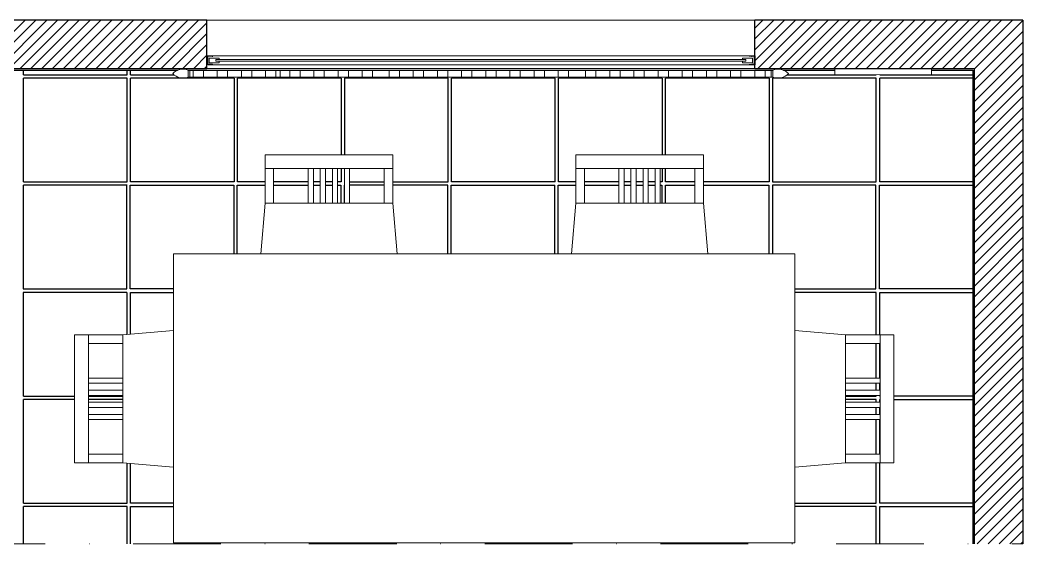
# Model space of a CAD drawing. Header units: millimetres. Extents: x 2019 to 2683, y 1682 to 2618.
# Drawn here: x 2367.9 to 2658.4, y 2456.6 to 2608.2 of the extents above; entities that cross this region are included whole.
import ezdxf

# ---------------------------------------------------------------- set-up
doc = ezdxf.new("R2010")
doc.units = ezdxf.units.MM
doc.linetypes.add('DASHDOTX2', pattern=[50.8, 25.4, -12.7, 0, -12.7])
for name, color, linetype, lineweight in [('A-FURN', 8, 'Continuous', 18), ('A-GLAZ-FULL', 4, 'Continuous', 25), ('Accessori', 161, 'Continuous', 15), ('Arredi', 61, 'Continuous', 18), ('Campiture', 11, 'Continuous', 18), ('Linee tratto punto', 100, 'Continuous', 18), ('Serramenti', 120, 'Continuous', 18)]:
    doc.layers.add(name, color=color, linetype=linetype, lineweight=lineweight)
doc.layers.add('Battiscopa e pavimento', color=34, linetype='Continuous')
doc.layers.add('Muri', color=7, linetype='Continuous')

msp = doc.modelspace()

# ---------------------------------------------------------------- hatches: boundary and pattern name
at = {"layer": 'Serramenti'}
for points in [[(2421.98, 2597.81), (2421.98, 2595.18), (2423.65, 2595.18), (2423.65, 2595.43), (2422.23, 2595.43), (2422.23, 2597.56), (2423.65, 2597.56), (2423.65, 2597.81)], [(2421.98, 2597.81), (2421.98, 2595.18), (2423.65, 2595.18), (2423.65, 2595.43), (2422.23, 2595.43), (2422.23, 2597.56), (2423.65, 2597.56), (2423.65, 2597.81)], [(2421.98, 2597.81), (2421.98, 2595.18), (2423.65, 2595.18), (2423.65, 2595.43), (2422.23, 2595.43), (2422.23, 2597.56), (2423.65, 2597.56), (2423.65, 2597.81)], [(2423.65, 2597.56), (2423.65, 2597.81), (2421.98, 2597.81), (2421.98, 2595.18), (2423.65, 2595.18), (2423.65, 2595.43), (2422.23, 2595.43), (2422.23, 2597.56)], [(2580.71, 2597.81), (2580.71, 2595.18), (2579.04, 2595.18), (2579.04, 2595.43), (2580.46, 2595.43), (2580.46, 2597.56), (2579.04, 2597.56), (2579.04, 2597.81)], [(2580.71, 2597.81), (2580.71, 2595.18), (2579.04, 2595.18), (2579.04, 2595.43), (2580.46, 2595.43), (2580.46, 2597.56), (2579.04, 2597.56), (2579.04, 2597.81)], [(2580.71, 2597.81), (2580.71, 2595.18), (2579.04, 2595.18), (2579.04, 2595.43), (2580.46, 2595.43), (2580.46, 2597.56), (2579.04, 2597.56), (2579.04, 2597.81)], [(2579.05, 2597.56), (2579.05, 2597.81), (2580.71, 2597.81), (2580.71, 2595.18), (2579.05, 2595.18), (2579.05, 2595.43), (2580.46, 2595.43), (2580.46, 2597.56)]]:
    msp.add_hatch(color=256, dxfattribs=at).paths.add_polyline_path(points)

# ---------------------------------------------------------------- linework, layer by layer
at = {"layer": 'A-FURN'}
msp.add_line((2422.23, 2595.43), (2422.23, 2597.56), dxfattribs=at)
at = {"layer": 'A-GLAZ-FULL'}
msp.add_line((2580.71, 2597.81), (2580.71, 2595.18), dxfattribs=at)
at = {"layer": 'Accessori'}
for p, q in [((2603.83, 2592.41), (2603.83, 2594.18)), ((2631.83, 2592.37), (2631.83, 2594.18)), ((2417.09, 2593.68), (2416.59, 2593.68)), ((2416.59, 2593.68), (2416.59, 2591.68)), ((2416.59, 2591.68), (2417.09, 2591.68)), ((2417.97, 2591.68), (2416.59, 2591.68)), ((2417.09, 2591.68), (2417.09, 2593.68)), ((2417.09, 2593.68), (2451.91, 2593.68)), ((2417.97, 2593.68), (2420.97, 2593.68)), ((2417.97, 2591.68), (2417.97, 2593.68)), ((2538.66, 2591.68), (2417.97, 2591.68)), ((2420.97, 2593.68), (2420.97, 2591.68)), ((2424.97, 2593.68), (2427.97, 2593.68)), ((2424.97, 2591.68), (2424.97, 2593.68)), ((2427.97, 2593.68), (2427.97, 2591.68)), ((2431.97, 2593.68), (2434.97, 2593.68)), ((2431.97, 2591.68), (2431.97, 2593.68)), ((2434.97, 2593.68), (2434.97, 2591.68)), ((2438.97, 2593.68), (2441.97, 2593.68)), ((2438.97, 2591.68), (2438.97, 2593.68)), ((2441.97, 2593.68), (2441.97, 2591.68)), ((2443.24, 2593.68), (2443.24, 2591.68)), ((2445.97, 2593.68), (2448.97, 2593.68)), ((2445.97, 2591.68), (2445.97, 2593.68)), ((2446.24, 2593.68), (2451.91, 2593.68)), ((2446.24, 2593.68), (2451.91, 2593.68)), ((2448.97, 2593.68), (2448.97, 2591.68)), ((2451.91, 2593.68), (2552.66, 2593.68)), ((2452.97, 2591.68), (2452.97, 2593.68)), ((2455.97, 2593.68), (2455.97, 2591.68)), ((2459.97, 2591.68), (2459.97, 2593.68)), ((2462.97, 2593.68), (2462.97, 2591.68)), ((2466.97, 2591.68), (2466.97, 2593.68)), ((2469.97, 2593.68), (2469.97, 2591.68)), ((2474.77, 2591.68), (2474.77, 2593.68)), ((2477.77, 2593.68), (2477.77, 2591.68)), ((2481.77, 2591.68), (2481.77, 2593.68)), ((2484.77, 2593.68), (2484.77, 2591.68)), ((2488.77, 2591.68), (2488.77, 2593.68)), ((2491.77, 2593.68), (2491.77, 2591.68)), ((2495.77, 2591.68), (2495.77, 2593.68)), ((2498.77, 2593.68), (2498.77, 2591.68)), ((2502.77, 2591.68), (2502.77, 2593.68)), ((2505.77, 2593.68), (2505.77, 2591.68)), ((2509.77, 2591.68), (2509.77, 2593.68)), ((2512.77, 2593.68), (2512.77, 2591.68)), ((2516.77, 2591.68), (2516.77, 2593.68)), ((2519.77, 2593.68), (2519.77, 2591.68)), ((2520.24, 2593.68), (2523.24, 2593.68)), ((2523.77, 2591.68), (2523.77, 2593.68)), ((2526.77, 2593.68), (2526.77, 2591.68)), ((2527.24, 2593.68), (2530.24, 2593.68)), ((2531.66, 2591.68), (2531.66, 2593.68)), ((2534.24, 2593.68), (2537.24, 2593.68)), ((2534.66, 2593.68), (2534.66, 2591.68)), ((2538.66, 2591.68), (2538.66, 2593.68)), ((2538.66, 2591.68), (2559.66, 2591.68)), ((2541.66, 2593.68), (2541.66, 2591.68)), ((2545.66, 2591.68), (2545.66, 2593.68)), ((2548.66, 2593.68), (2548.66, 2591.68)), ((2552.28, 2591.68), (2552.66, 2591.68)), ((2552.48, 2593.68), (2585.91, 2593.68)), ((2552.66, 2591.68), (2552.66, 2593.68)), ((2555.66, 2593.68), (2555.66, 2591.68)), ((2559.66, 2591.68), (2559.66, 2593.68)), ((2559.66, 2591.68), (2566.66, 2591.68)), ((2562.66, 2593.68), (2562.66, 2591.68)), ((2566.66, 2591.68), (2566.66, 2593.68)), ((2566.66, 2591.68), (2573.66, 2591.68)), ((2569.66, 2593.68), (2569.66, 2591.68)), ((2573.66, 2591.68), (2573.66, 2593.68)), ((2573.66, 2591.68), (2580.66, 2591.68)), ((2576.66, 2593.68), (2576.66, 2591.68)), ((2580.66, 2591.68), (2580.66, 2593.68)), ((2580.66, 2591.68), (2585.91, 2591.68)), ((2583.66, 2593.68), (2583.66, 2591.68)), ((2585.41, 2593.68), (2585.41, 2591.68)), ((2585.91, 2593.68), (2585.91, 2591.68)), ((2631.83, 2592.37), (2603.83, 2592.41))]:
    msp.add_line(p, q, dxfattribs=at)
for centre, start, end in [((2415.04, 2590.02), 66.9814, 138.0011), ((2415.04, 2595.35), 221.9989, 293.0186), ((2587.47, 2590.02), 41.9989, 113.0186), ((2587.47, 2595.35), 246.9814, 318.0011)]:
    msp.add_arc(centre, 3.98, start, end, dxfattribs=at)
at = {"layer": 'Arredi'}
for p, q in [((2475.82, 2569.21), (2438.82, 2569.21)), ((2438.82, 2569.21), (2438.82, 2565.21)), ((2475.82, 2569.21), (2457.32, 2569.21)), ((2475.82, 2565.21), (2475.82, 2569.21)), ((2565.82, 2569.21), (2528.82, 2569.21)), ((2528.82, 2569.21), (2528.82, 2565.21)), ((2565.82, 2569.21), (2547.32, 2569.21)), ((2565.82, 2565.21), (2565.82, 2569.21)), ((2438.82, 2565.21), (2475.82, 2565.21)), ((2438.82, 2555.21), (2438.82, 2565.21)), ((2441.32, 2565.21), (2441.32, 2555.21)), ((2441.32, 2565.21), (2451.32, 2565.21)), ((2451.32, 2565.21), (2451.32, 2555.21)), ((2452.82, 2555.21), (2452.82, 2565.21)), ((2454.82, 2565.21), (2454.82, 2555.21)), ((2456.32, 2555.21), (2456.32, 2565.21)), ((2458.32, 2565.21), (2458.32, 2555.21)), ((2459.82, 2555.21), (2459.82, 2565.21)), ((2461.82, 2555.21), (2461.82, 2565.21)), ((2473.32, 2565.21), (2463.32, 2565.21)), ((2463.32, 2565.21), (2463.32, 2555.21)), ((2473.32, 2565.21), (2473.32, 2555.21)), ((2475.82, 2565.21), (2475.82, 2555.21)), ((2528.82, 2565.21), (2565.82, 2565.21)), ((2528.82, 2555.21), (2528.82, 2565.21)), ((2531.32, 2565.21), (2531.32, 2555.21)), ((2531.32, 2565.21), (2541.32, 2565.21)), ((2541.32, 2565.21), (2541.32, 2555.21)), ((2542.82, 2555.21), (2542.82, 2565.21)), ((2544.82, 2565.21), (2544.82, 2555.21)), ((2546.32, 2555.21), (2546.32, 2565.21)), ((2548.32, 2565.21), (2548.32, 2555.21)), ((2549.82, 2555.21), (2549.82, 2565.21)), ((2551.82, 2555.21), (2551.82, 2565.21)), ((2563.32, 2565.21), (2553.32, 2565.21)), ((2553.32, 2565.21), (2553.32, 2555.21)), ((2563.32, 2565.21), (2563.32, 2555.21)), ((2565.82, 2565.21), (2565.82, 2555.21)), ((2437.57, 2540.55), (2438.82, 2555.21)), ((2475.82, 2555.21), (2438.82, 2555.21)), ((2463.32, 2555.21), (2461.82, 2555.21)), ((2477.07, 2540.55), (2475.82, 2555.21)), ((2527.57, 2540.55), (2528.82, 2555.21)), ((2565.82, 2555.21), (2528.82, 2555.21)), ((2553.32, 2555.21), (2551.82, 2555.21)), ((2567.07, 2540.55), (2565.82, 2555.21)), ((2412.32, 2540.55), (2592.32, 2540.55)), ((2592.32, 2540.55), (2592.32, 2456.85)), ((2383.66, 2517.05), (2383.66, 2480.05)), ((2387.66, 2517.05), (2383.66, 2517.05)), ((2383.66, 2517.05), (2383.66, 2498.55)), ((2387.66, 2480.05), (2387.66, 2517.05)), ((2387.66, 2517.05), (2397.66, 2517.05)), ((2412.32, 2518.31), (2397.66, 2517.05)), ((2397.66, 2517.05), (2397.66, 2480.05)), ((2592.32, 2518.31), (2606.97, 2517.05)), ((2616.97, 2517.05), (2606.97, 2517.05)), ((2606.97, 2517.05), (2606.97, 2480.05)), ((2616.97, 2480.05), (2616.97, 2517.05)), ((2616.97, 2517.05), (2620.97, 2517.05)), ((2620.97, 2517.05), (2620.97, 2480.05)), ((2620.97, 2517.05), (2620.97, 2498.55)), ((2387.66, 2514.55), (2397.66, 2514.55)), ((2387.66, 2514.55), (2387.66, 2504.55)), ((2616.97, 2514.55), (2606.97, 2514.55)), ((2616.97, 2514.55), (2616.97, 2504.55)), ((2387.66, 2504.55), (2397.66, 2504.55)), ((2397.66, 2504.55), (2397.66, 2503.05)), ((2616.97, 2504.55), (2606.97, 2504.55)), ((2606.97, 2504.55), (2606.97, 2503.05)), ((2397.66, 2503.05), (2387.66, 2503.05)), ((2606.97, 2503.05), (2616.97, 2503.05)), ((2397.66, 2501.05), (2387.66, 2501.05)), ((2387.66, 2499.55), (2397.66, 2499.55)), ((2606.97, 2501.05), (2616.97, 2501.05)), ((2616.97, 2499.55), (2606.97, 2499.55)), ((2397.66, 2497.55), (2387.66, 2497.55)), ((2387.66, 2496.05), (2397.66, 2496.05)), ((2606.97, 2497.55), (2616.97, 2497.55)), ((2616.97, 2496.05), (2606.97, 2496.05)), ((2397.66, 2494.05), (2387.66, 2494.05)), ((2387.66, 2482.55), (2387.66, 2492.55)), ((2387.66, 2492.55), (2397.66, 2492.55)), ((2606.97, 2494.05), (2616.97, 2494.05)), ((2616.97, 2492.55), (2606.97, 2492.55)), ((2616.97, 2482.55), (2616.97, 2492.55)), ((2387.66, 2482.55), (2397.66, 2482.55)), ((2616.97, 2482.55), (2606.97, 2482.55)), ((2383.66, 2480.05), (2387.66, 2480.05)), ((2397.66, 2480.05), (2387.66, 2480.05)), ((2412.32, 2478.8), (2397.66, 2480.05)), ((2592.32, 2478.8), (2606.97, 2480.05)), ((2606.97, 2480.05), (2616.97, 2480.05)), ((2620.97, 2480.05), (2616.97, 2480.05)), ((2412.32, 2456.85), (2592.32, 2456.85))]:
    msp.add_line(p, q, dxfattribs=at)
at = {"layer": 'Arredi', "ltscale": 0.8}
msp.add_line((2412.32, 2540.55), (2412.32, 2456.85), dxfattribs=at)
at = {"layer": 'Battiscopa e pavimento'}
for p, q in [((2358.86, 2593.68), (2413.48, 2593.68)), ((2368.86, 2592.37), (2368.86, 2593.68)), ((2368.86, 2592.37), (2398.86, 2592.37)), ((2368.86, 2561.37), (2368.86, 2591.37)), ((2398.86, 2591.37), (2368.86, 2591.37)), ((2398.86, 2592.37), (2398.86, 2593.68)), ((2398.86, 2561.37), (2398.86, 2591.37)), ((2399.86, 2592.37), (2399.86, 2593.68)), ((2399.86, 2592.37), (2412.39, 2592.37)), ((2399.86, 2561.37), (2399.86, 2591.37)), ((2429.86, 2591.37), (2399.86, 2591.37)), ((2416.59, 2593.68), (2585.91, 2593.68)), ((2429.86, 2591.37), (2429.86, 2561.37)), ((2430.86, 2561.37), (2430.86, 2591.37)), ((2460.86, 2591.37), (2430.86, 2591.37)), ((2460.86, 2591.37), (2460.86, 2569.21)), ((2461.86, 2591.37), (2461.86, 2569.21)), ((2491.86, 2591.37), (2461.86, 2591.37)), ((2491.86, 2561.37), (2491.86, 2591.37)), ((2492.86, 2561.37), (2492.86, 2591.37)), ((2522.86, 2591.37), (2492.86, 2591.37)), ((2522.86, 2561.37), (2522.86, 2591.37)), ((2523.86, 2561.37), (2523.86, 2591.37)), ((2553.86, 2591.37), (2523.86, 2591.37)), ((2553.86, 2591.37), (2553.86, 2569.21)), ((2584.86, 2591.37), (2554.86, 2591.37)), ((2554.86, 2569.21), (2554.86, 2591.37)), ((2584.86, 2591.37), (2584.86, 2561.37)), ((2585.86, 2591.37), (2585.86, 2561.37)), ((2615.86, 2591.37), (2585.86, 2591.37)), ((2589.03, 2593.68), (2603.83, 2593.68)), ((2590.11, 2592.37), (2615.86, 2592.37)), ((2615.86, 2561.37), (2615.86, 2591.37)), ((2616.86, 2592.37), (2643.86, 2592.37)), ((2616.86, 2561.37), (2616.86, 2591.37)), ((2643.86, 2591.37), (2616.86, 2591.37)), ((2631.83, 2593.68), (2643.86, 2593.68)), ((2643.86, 2593.68), (2643.86, 2456.55)), ((2460.86, 2565.21), (2460.86, 2561.37)), ((2553.86, 2565.21), (2553.86, 2561.37)), ((2554.86, 2561.37), (2554.86, 2565.21)), ((2368.86, 2561.37), (2398.86, 2561.37)), ((2368.86, 2530.37), (2368.86, 2560.37)), ((2398.86, 2560.37), (2368.86, 2560.37)), ((2398.78, 2530.37), (2398.78, 2560.37)), ((2399.78, 2530.37), (2399.78, 2560.37)), ((2399.78, 2560.37), (2429.78, 2560.37)), ((2429.86, 2561.37), (2399.86, 2561.37)), ((2429.78, 2560.37), (2429.78, 2540.55)), ((2430.78, 2540.55), (2430.78, 2560.37)), ((2430.78, 2560.37), (2438.82, 2560.37)), ((2438.82, 2561.37), (2430.86, 2561.37)), ((2451.32, 2561.37), (2441.32, 2561.37)), ((2441.32, 2560.37), (2451.32, 2560.37)), ((2454.82, 2561.37), (2452.82, 2561.37)), ((2452.82, 2560.37), (2454.82, 2560.37)), ((2458.32, 2561.37), (2456.32, 2561.37)), ((2456.32, 2560.37), (2458.32, 2560.37)), ((2460.86, 2561.37), (2459.82, 2561.37)), ((2459.82, 2560.37), (2460.78, 2560.37)), ((2460.78, 2560.37), (2460.78, 2555.21)), ((2461.78, 2560.37), (2461.78, 2555.21)), ((2461.82, 2560.37), (2461.78, 2560.37)), ((2463.32, 2561.37), (2473.32, 2561.37)), ((2473.32, 2560.37), (2463.32, 2560.37)), ((2475.82, 2561.37), (2491.86, 2561.37)), ((2491.78, 2560.37), (2475.82, 2560.37)), ((2491.78, 2540.55), (2491.78, 2560.37)), ((2492.78, 2540.55), (2492.78, 2560.37)), ((2492.78, 2560.37), (2522.78, 2560.37)), ((2522.86, 2561.37), (2492.86, 2561.37)), ((2522.78, 2540.55), (2522.78, 2560.37)), ((2523.78, 2540.55), (2523.78, 2560.37)), ((2523.78, 2560.37), (2528.82, 2560.37)), ((2528.82, 2561.37), (2523.86, 2561.37)), ((2541.32, 2561.37), (2531.32, 2561.37)), ((2531.32, 2560.37), (2541.32, 2560.37)), ((2544.82, 2561.37), (2542.82, 2561.37)), ((2542.82, 2560.37), (2544.82, 2560.37)), ((2548.32, 2561.37), (2546.32, 2561.37)), ((2546.32, 2560.37), (2548.32, 2560.37)), ((2551.82, 2561.37), (2549.82, 2561.37)), ((2549.82, 2560.37), (2551.82, 2560.37)), ((2553.86, 2561.37), (2553.32, 2561.37)), ((2553.32, 2560.37), (2553.78, 2560.37)), ((2553.78, 2560.37), (2553.78, 2555.21)), ((2554.78, 2555.21), (2554.78, 2560.37)), ((2554.78, 2560.37), (2563.32, 2560.37)), ((2563.32, 2561.37), (2554.86, 2561.37)), ((2584.86, 2561.37), (2565.82, 2561.37)), ((2565.82, 2560.37), (2584.78, 2560.37)), ((2584.78, 2560.37), (2584.78, 2540.55)), ((2615.78, 2560.37), (2585.78, 2560.37)), ((2585.78, 2560.37), (2585.78, 2540.55)), ((2585.86, 2561.37), (2615.86, 2561.37)), ((2615.78, 2530.37), (2615.78, 2560.37)), ((2616.78, 2530.37), (2616.78, 2560.37)), ((2616.78, 2560.37), (2643.86, 2560.37)), ((2643.86, 2561.37), (2616.86, 2561.37)), ((2368.78, 2530.37), (2398.78, 2530.37)), ((2412.32, 2530.37), (2399.78, 2530.37)), ((2592.32, 2530.37), (2615.78, 2530.37)), ((2643.86, 2530.37), (2616.78, 2530.37)), ((2398.78, 2529.37), (2368.78, 2529.37)), ((2368.86, 2499.37), (2368.86, 2529.37)), ((2398.86, 2517.16), (2398.86, 2529.37)), ((2399.86, 2517.24), (2399.86, 2529.37)), ((2399.86, 2529.37), (2412.32, 2529.37)), ((2615.86, 2529.37), (2592.32, 2529.37)), ((2615.86, 2517.05), (2615.86, 2529.37)), ((2616.86, 2529.37), (2643.86, 2529.37)), ((2616.86, 2517.05), (2616.86, 2529.37)), ((2615.86, 2504.55), (2615.86, 2514.55)), ((2616.86, 2504.55), (2616.86, 2514.55)), ((2615.86, 2501.05), (2615.86, 2503.05)), ((2616.86, 2501.05), (2616.86, 2503.05)), ((2368.86, 2499.37), (2383.66, 2499.37)), ((2383.66, 2498.37), (2368.86, 2498.37)), ((2368.86, 2468.37), (2368.86, 2498.37)), ((2387.66, 2499.37), (2397.66, 2499.37)), ((2397.66, 2498.37), (2387.66, 2498.37)), ((2606.97, 2499.37), (2615.86, 2499.37)), ((2615.86, 2498.37), (2606.97, 2498.37)), ((2615.86, 2499.37), (2615.86, 2499.55)), ((2615.86, 2497.55), (2615.86, 2498.37)), ((2616.86, 2499.37), (2616.86, 2499.55)), ((2616.97, 2499.37), (2616.86, 2499.37)), ((2616.86, 2498.37), (2616.97, 2498.37)), ((2616.86, 2497.55), (2616.86, 2498.37)), ((2643.86, 2499.37), (2620.97, 2499.37)), ((2620.97, 2498.37), (2643.86, 2498.37)), ((2615.86, 2494.05), (2615.86, 2496.05)), ((2616.86, 2494.05), (2616.86, 2496.05)), ((2615.86, 2482.55), (2615.86, 2492.55)), ((2616.86, 2482.55), (2616.86, 2492.55)), ((2398.86, 2468.37), (2398.86, 2479.95)), ((2399.86, 2468.37), (2399.86, 2479.87)), ((2615.86, 2468.37), (2615.86, 2480.05)), ((2616.86, 2468.37), (2616.86, 2480.05)), ((2368.86, 2468.37), (2398.86, 2468.37)), ((2368.86, 2456.55), (2368.86, 2467.37)), ((2398.86, 2467.37), (2368.86, 2467.37)), ((2398.86, 2456.55), (2398.86, 2467.37)), ((2412.32, 2468.37), (2399.86, 2468.37)), ((2399.86, 2456.55), (2399.86, 2467.37)), ((2399.86, 2467.37), (2412.32, 2467.37)), ((2592.32, 2468.37), (2615.86, 2468.37)), ((2615.86, 2467.37), (2592.32, 2467.37)), ((2615.86, 2456.55), (2615.86, 2467.37)), ((2643.86, 2468.37), (2616.86, 2468.37)), ((2616.86, 2456.55), (2616.86, 2467.37)), ((2616.86, 2467.37), (2643.86, 2467.37))]:
    msp.add_line(p, q, dxfattribs=at)
at = {"layer": 'Campiture', "linetype": 'Continuous'}
for p, q in [((2344.36, 2583.23), (2369.31, 2608.18)), ((2358.45, 2594.18), (2372.45, 2608.18)), ((2361.59, 2594.18), (2375.59, 2608.18)), ((2364.74, 2594.18), (2378.74, 2608.18)), ((2367.88, 2594.18), (2381.88, 2608.18)), ((2371.02, 2594.18), (2385.02, 2608.18)), ((2374.17, 2594.18), (2388.17, 2608.18)), ((2377.31, 2594.18), (2391.31, 2608.18)), ((2380.45, 2594.18), (2394.45, 2608.18)), ((2383.6, 2594.18), (2397.6, 2608.18)), ((2386.74, 2594.18), (2400.74, 2608.18)), ((2389.88, 2594.18), (2403.88, 2608.18)), ((2393.02, 2594.18), (2407.02, 2608.18)), ((2396.17, 2594.18), (2410.17, 2608.18)), ((2399.31, 2594.18), (2413.31, 2608.18)), ((2402.45, 2594.18), (2416.45, 2608.18)), ((2405.6, 2594.18), (2419.6, 2608.18)), ((2408.74, 2594.18), (2421.98, 2607.43)), ((2580.71, 2605.86), (2583.04, 2608.18)), ((2580.71, 2602.71), (2586.18, 2608.18)), ((2580.71, 2599.57), (2589.32, 2608.18)), ((2580.71, 2596.43), (2592.47, 2608.18)), ((2581.61, 2594.18), (2595.61, 2608.18)), ((2584.75, 2594.18), (2598.75, 2608.18)), ((2587.9, 2594.18), (2601.9, 2608.18)), ((2591.04, 2594.18), (2605.04, 2608.18)), ((2594.18, 2594.18), (2608.18, 2608.18)), ((2597.33, 2594.18), (2611.33, 2608.18)), ((2600.47, 2594.18), (2614.47, 2608.18)), ((2603.61, 2594.18), (2617.61, 2608.18)), ((2606.75, 2594.18), (2620.75, 2608.18)), ((2609.9, 2594.18), (2623.9, 2608.18)), ((2613.04, 2594.18), (2627.04, 2608.18)), ((2616.18, 2594.18), (2630.18, 2608.18)), ((2619.33, 2594.18), (2633.33, 2608.18)), ((2622.47, 2594.18), (2636.47, 2608.18)), ((2625.61, 2594.18), (2639.61, 2608.18)), ((2628.76, 2594.18), (2642.76, 2608.18)), ((2631.9, 2594.18), (2645.9, 2608.18)), ((2635.04, 2594.18), (2649.04, 2608.18)), ((2638.19, 2594.18), (2652.19, 2608.18)), ((2641.33, 2594.18), (2655.33, 2608.18)), ((2644.36, 2594.07), (2658.36, 2608.07)), ((2411.88, 2594.18), (2421.98, 2604.28)), ((2644.36, 2590.92), (2658.36, 2604.92)), ((2415.03, 2594.18), (2421.98, 2601.14)), ((2644.36, 2587.78), (2658.36, 2601.78)), ((2418.17, 2594.18), (2421.98, 2598)), ((2644.36, 2584.64), (2658.36, 2598.64)), ((2421.31, 2594.18), (2421.98, 2594.85)), ((2644.36, 2581.49), (2658.36, 2595.49)), ((2644.36, 2578.35), (2658.36, 2592.35)), ((2644.36, 2575.21), (2658.36, 2589.21)), ((2644.36, 2572.07), (2658.36, 2586.07)), ((2644.36, 2568.92), (2658.36, 2582.92)), ((2644.36, 2565.78), (2658.36, 2579.78)), ((2644.36, 2562.64), (2658.36, 2576.64)), ((2644.36, 2559.49), (2658.36, 2573.49)), ((2644.36, 2556.35), (2658.36, 2570.35)), ((2644.36, 2553.21), (2658.36, 2567.21)), ((2644.36, 2550.06), (2658.36, 2564.06)), ((2644.36, 2546.92), (2658.36, 2560.92)), ((2644.36, 2543.78), (2658.36, 2557.78)), ((2644.36, 2540.63), (2658.36, 2554.63)), ((2644.36, 2537.49), (2658.36, 2551.49)), ((2644.36, 2534.35), (2658.36, 2548.35)), ((2644.36, 2531.21), (2658.36, 2545.21)), ((2644.36, 2528.06), (2658.36, 2542.06)), ((2644.36, 2524.92), (2658.36, 2538.92)), ((2644.36, 2521.78), (2658.36, 2535.78)), ((2644.36, 2518.63), (2658.36, 2532.63)), ((2644.36, 2515.49), (2658.36, 2529.49)), ((2644.36, 2512.35), (2658.36, 2526.35)), ((2644.36, 2509.2), (2658.36, 2523.2)), ((2644.36, 2506.06), (2658.36, 2520.06)), ((2644.36, 2502.92), (2658.36, 2516.92)), ((2644.36, 2499.77), (2658.36, 2513.77)), ((2644.36, 2496.63), (2658.36, 2510.63)), ((2644.36, 2493.49), (2658.36, 2507.49)), ((2644.36, 2490.34), (2658.36, 2504.34)), ((2644.36, 2487.2), (2658.36, 2501.2)), ((2644.36, 2484.06), (2658.36, 2498.06)), ((2644.36, 2480.92), (2658.36, 2494.92)), ((2644.36, 2477.77), (2658.36, 2491.77)), ((2644.36, 2474.63), (2658.36, 2488.63)), ((2644.36, 2471.49), (2658.36, 2485.49)), ((2644.36, 2468.34), (2658.36, 2482.34)), ((2644.36, 2465.2), (2658.36, 2479.2)), ((2644.36, 2462.06), (2658.36, 2476.06)), ((2644.36, 2458.91), (2658.36, 2472.91)), ((2645.14, 2456.55), (2658.36, 2469.77)), ((2648.28, 2456.55), (2658.36, 2466.63)), ((2651.43, 2456.55), (2658.36, 2463.48)), ((2654.57, 2456.55), (2658.36, 2460.34)), ((2657.71, 2456.55), (2658.36, 2457.2))]:
    msp.add_line(p, q, dxfattribs=at)
at = {"layer": 'Linee tratto punto', "linetype": 'DASHDOTX2'}
msp.add_line((2044.36, 2456.55), (2658.36, 2456.55), dxfattribs=at)
at = {"layer": 'Muri'}
for p, q in [((2421.98, 2608.18), (2224.36, 2608.18)), ((2421.98, 2594.18), (2421.98, 2608.18)), ((2658.36, 2608.18), (2580.71, 2608.18)), ((2580.71, 2594.18), (2580.71, 2608.18)), ((2658.36, 2608.18), (2658.36, 2456.55)), ((2358.36, 2594.18), (2421.98, 2594.18)), ((2580.71, 2594.18), (2644.36, 2594.18)), ((2644.36, 2456.55), (2644.36, 2594.18))]:
    msp.add_line(p, q, dxfattribs=at)
at = {"layer": 'Serramenti'}
for p, q in [((2421.98, 2608.18), (2580.71, 2608.18)), ((2423.65, 2597.81), (2421.98, 2597.81)), ((2421.98, 2597.81), (2580.71, 2597.81)), ((2422.65, 2597.16), (2425.57, 2597.16)), ((2422.65, 2595.83), (2422.65, 2597.16)), ((2423.65, 2597.56), (2423.65, 2597.81)), ((2425.57, 2596.74), (2425.57, 2597.16)), ((2577.12, 2596.74), (2577.12, 2597.16)), ((2580.04, 2597.16), (2577.12, 2597.16)), ((2579.85, 2597.56), (2579.85, 2597.81)), ((2580.04, 2595.83), (2580.04, 2597.16)), ((2580.46, 2597.56), (2580.46, 2595.43)), ((2421.98, 2594.18), (2580.71, 2594.18)), ((2423.65, 2595.43), (2422.23, 2595.43)), ((2580.71, 2595.18), (2422.23, 2595.18)), ((2422.65, 2595.83), (2425.57, 2595.83)), ((2423.65, 2595.18), (2423.65, 2595.43)), ((2424.57, 2596.24), (2424.57, 2596.74)), ((2424.57, 2596.74), (2578.12, 2596.74)), ((2424.57, 2596.24), (2578.12, 2596.24)), ((2425.57, 2595.83), (2425.57, 2596.24)), ((2577.12, 2595.83), (2577.12, 2596.24)), ((2580.04, 2595.83), (2577.12, 2595.83)), ((2578.12, 2596.74), (2578.12, 2596.24)), ((2579.85, 2595.18), (2579.85, 2595.43)), ((2579.85, 2595.43), (2580.46, 2595.43))]:
    msp.add_line(p, q, dxfattribs=at)

doc.saveas('drawing.dxf')
